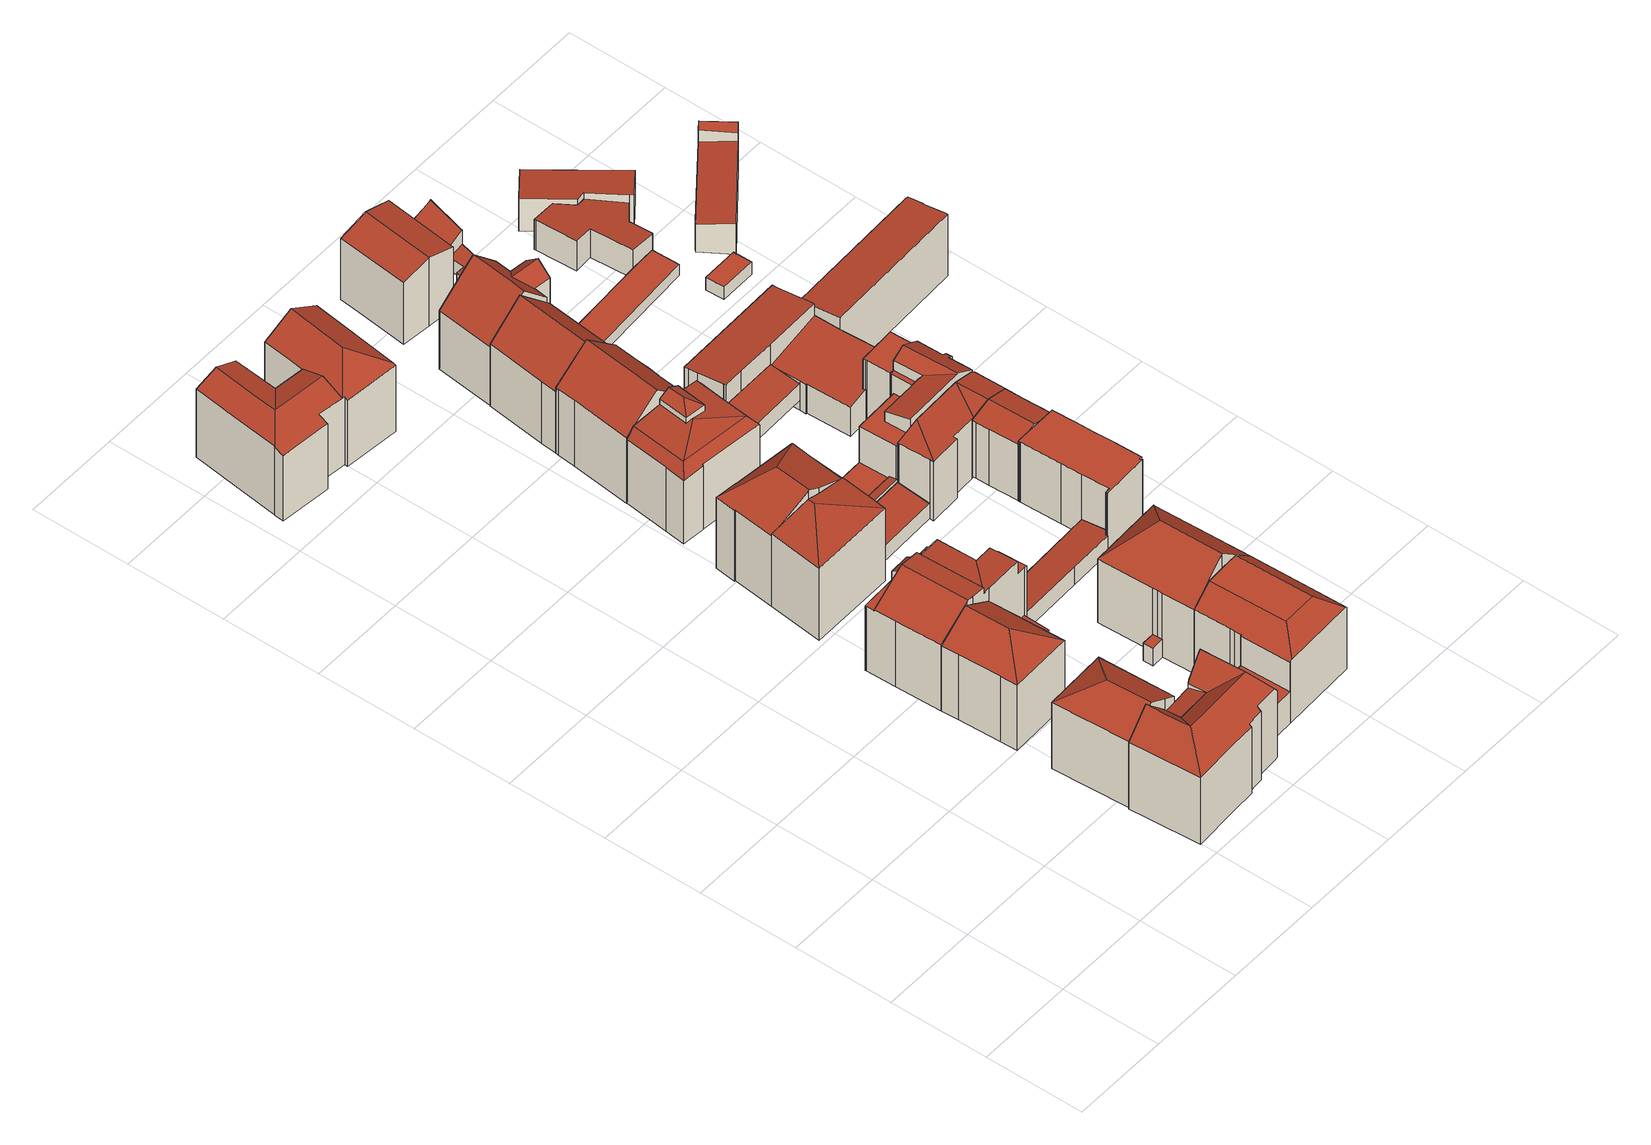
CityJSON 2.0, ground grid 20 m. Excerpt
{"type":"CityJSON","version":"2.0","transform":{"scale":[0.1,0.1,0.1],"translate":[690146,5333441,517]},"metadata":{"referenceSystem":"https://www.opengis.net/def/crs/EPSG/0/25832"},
"CityObjects":{
"building1":{"type":"Building","attributes":{"Gemeindeschluessel":"09162000","HoeheDach":"541.235","HoeheGrund":"522.010","Methode":"1000","NiedrigsteTraufeDesGebaeudes":"537.416","Geometrietyp2DReferenz":"3000","function":"31001_9998","roofType":"3200","measuredHeight":19.23,"storeysAboveGround":4},"geometry":[{"type":"MultiSurface","lod":"2","boundaries":[[[0,1,2,3,4,5]],[[2,1,0,6,7,8,9,10,11]],[[12,13,14]],[[11,15,3,2]],[[7,6,0,5,16,17]],[[10,18,15,11]],[[13,18,10,9,8,14]],[[17,16,5,4,12,14]],[[4,3,15,18,13,12]],[[7,17,14,8]]],"semantics":{"surfaces":[{"type":"WallSurface"},{"type":"GroundSurface"},{"type":"RoofSurface"}],"values":[0,1,2,0,0,0,0,2,2,0]}}]},
"building2":{"type":"Building","attributes":{"Gemeindeschluessel":"09162000","HoeheDach":"542.161","HoeheGrund":"521.730","Methode":"2000","NiedrigsteTraufeDesGebaeudes":"536.080","Geometrietyp2DReferenz":"3000","function":"31001_9998","roofType":"3100","measuredHeight":20.43,"storeysAboveGround":4},"geometry":[{"type":"MultiSurface","lod":"2","boundaries":[[[19,20,21,22,23,24]],[[25,26,27,28]],[[22,21,29,30]],[[31,32,33,34,35,36]],[[37,38,39,40,41,42]],[[43,44,45,46,47,48,49]],[[50,51,52,53,38,37,42,54,29,21,20]],[[55,31,36,56,57,58]],[[59,60,61,62,63,33,32,31,55,58,64,49,48,47,65,66,67,24,23,22,30,68,41,40,39,69]],[[27,51,50,20,19,70,71]],[[57,72,43,49,64,58]],[[45,44,26,25]],[[56,36,73,74,72,57]],[[25,28,75,76,46,45]],[[39,38,53,69]],[[47,46,76,65]],[[60,59,69,53,52,77]],[[68,54,42,41]],[[78,79,51,27,26,73]],[[60,77,80,61]],[[28,27,71,75]],[[35,34,81,82,80,77,52,51,79,78,73,36]],[[76,75,71,70,67,66,65]],[[67,70,19,24]],[[63,81,34,33]],[[63,62,61,80,82,81]],[[30,29,54,68]],[[74,73,26,44,43,72]]],"semantics":{"surfaces":[{"type":"WallSurface"},{"type":"RoofSurface"},{"type":"GroundSurface"}],"values":[0,0,0,0,0,0,1,0,2,1,0,0,1,1,0,0,0,0,1,0,0,1,0,0,0,0,0,1]}}]},
"building3":{"type":"Building","attributes":{"Gemeindeschluessel":"09162000","HoeheDach":"541.322","HoeheGrund":"522.020","Methode":"1000","NiedrigsteTraufeDesGebaeudes":"537.088","Geometrietyp2DReferenz":"3000","function":"31001_9998","roofType":"3200","measuredHeight":19.3,"storeysAboveGround":4},"geometry":[{"type":"MultiSurface","lod":"2","boundaries":[[[83,84,85,86]],[[86,85,87,88]],[[89,90,91,92]],[[93,94,84,83]],[[95,96,90,89]],[[88,95,89,92,97,98,99,100,93,83,86]],[[101,96,95]],[[88,87,101,95]],[[90,96,101,87,102,103,91]],[[103,104,98,97,92,91]],[[85,102,87]],[[102,85,84,94,105,106,104,103]],[[100,105,94,93]],[[98,104,106,99]],[[99,106,105,100]]],"semantics":{"surfaces":[{"type":"WallSurface"},{"type":"GroundSurface"},{"type":"RoofSurface"}],"values":[0,0,0,0,0,1,0,0,2,0,2,2,0,0,0]}}]},
"building4":{"type":"Building","attributes":{"Gemeindeschluessel":"09162000","HoeheDach":"541.870","HoeheGrund":"522.007","Methode":"2000","NiedrigsteTraufeDesGebaeudes":"536.843","Geometrietyp2DReferenz":"3000","function":"31001_9998","roofType":"3100","measuredHeight":19.86,"storeysAboveGround":6},"geometry":[{"type":"MultiSurface","lod":"2","boundaries":[[[107,108,109,110]],[[111,112,109,108,113,114]],[[115,116,117,118,119,120]],[[121,122,123,124,125]],[[126,114,127,128,129,121,125,130]],[[111,131,112]],[[132,133,134]],[[93,135,136,100]],[[135,137,138,139,140,141,136]],[[142,143,144,145,146]],[[138,146,145,147,148,139]],[[126,130,141,140,131,111]],[[98,149,150,92]],[[117,150,149,123,122,118]],[[135,93,151,143,142,137]],[[120,119,133,132,152]],[[153,154,152,132,134,155,128,127,113,108,107]],[[146,138,137,142]],[[92,150,117,116]],[[98,99,124,123,149]],[[133,129,128,155]],[[147,145,144,156]],[[115,120,152,154]],[[99,100,136,141,130,125,124]],[[118,122,121,129,133,119]],[[156,144,143,151]],[[133,155,134]],[[111,114,126]],[[93,100,99,98,92,116,115,154,153,107,110,157,148,147,156,151]],[[140,139,148,157,110,109,112,131]],[[114,113,127]]],"semantics":{"surfaces":[{"type":"WallSurface"},{"type":"RoofSurface"},{"type":"GroundSurface"}],"values":[0,1,0,1,0,0,1,0,1,1,0,1,0,1,0,1,0,0,0,0,1,0,0,0,0,0,0,0,2,0,1]}}]},
"building5":{"type":"Building","attributes":{"Gemeindeschluessel":"09162000","HoeheDach":"526.148","HoeheGrund":"522.100","Methode":"1000","NiedrigsteTraufeDesGebaeudes":"525.624","Geometrietyp2DReferenz":"3000","function":"31001_2000","roofType":"1000","measuredHeight":4.05,"storeysAboveGround":1},"geometry":[{"type":"MultiSurface","lod":"2","boundaries":[[[158,159,160,161]],[[158,162,163,159]],[[159,163,164,160]],[[160,164,165,161]],[[161,165,162,158]],[[165,164,163,162]]],"semantics":{"surfaces":[{"type":"GroundSurface"},{"type":"WallSurface"},{"type":"RoofSurface"}],"values":[0,1,1,1,1,2]}}]},
"building6":{"type":"Building","attributes":{"Gemeindeschluessel":"09162000","HoeheDach":"540.780","HoeheGrund":"521.620","Methode":"2000","NiedrigsteTraufeDesGebaeudes":"536.755","Geometrietyp2DReferenz":"3000","function":"31001_9998","roofType":"3100","measuredHeight":19.16,"storeysAboveGround":5},"geometry":[{"type":"MultiSurface","lod":"2","boundaries":[[[166,167,168,169,170,171,172]],[[170,173,174,175,171]],[[176,177,178,179,180,181,182,183,184,185]],[[186,187,188,189,190,191]],[[192,193,194,195,189,188]],[[196,197,198,199,200,183]],[[172,171,175,193,192,188,187,186,201,202]],[[203,204,186,191,205,206,196]],[[199,198,197,207,208,209,210,211]],[[212,213,211,210,214,215]],[[216,217,177,176,185,218]],[[219,169,168,220]],[[168,167,166,221,222,220]],[[182,181,204,203,196,183]],[[180,202,201,186,204,181]],[[223,174,173,224]],[[183,200,199,211,213,212,184]],[[169,219,225,224,173,170]],[[225,219,220,222,221,226,227,228,229,217,216,218,230,215,214,210,209,208,207,206,205,191,190,189,195,194,231,223,224]],[[227,226,221,166,172,202,180,179,228]],[[178,177,217,229,228,179]],[[206,207,197,196]],[[185,184,212,215,230,218]],[[175,174,223,231,194,193]]],"semantics":{"surfaces":[{"type":"RoofSurface"},{"type":"WallSurface"},{"type":"GroundSurface"}],"values":[0,0,0,1,1,0,0,1,1,1,1,1,1,0,1,1,0,1,2,1,1,1,1,1]}}]},
"building7":{"type":"Building","attributes":{"Gemeindeschluessel":"09162000","HoeheDach":"540.670","HoeheGrund":"521.974","Methode":"2000","NiedrigsteTraufeDesGebaeudes":"538.920","Geometrietyp2DReferenz":"3000","function":"31001_9998","roofType":"3200","measuredHeight":18.7,"storeysAboveGround":4},"geometry":[{"type":"MultiSurface","lod":"2","boundaries":[[[232,233,234,235]],[[236,237,238,234,233,239,240,241,242]],[[243,238,237,244]],[[245,246,247,248,249,232,235,243,244]],[[250,236,242,251]],[[248,240,239,249]],[[252,251,242,241]],[[235,234,238,243]],[[249,239,233,232]],[[245,250,251,246]],[[252,247,246,251]],[[241,240,248,247,252]],[[245,244,237,236,250]]],"semantics":{"surfaces":[{"type":"WallSurface"},{"type":"RoofSurface"},{"type":"GroundSurface"}],"values":[0,1,0,2,1,0,1,0,0,0,0,0,0]}}]},
"building8":{"type":"Building","attributes":{"Gemeindeschluessel":"09162000","HoeheDach":"525.250","HoeheGrund":"522.090","Methode":"1000","NiedrigsteTraufeDesGebaeudes":"525.250","Geometrietyp2DReferenz":"3000","function":"31001_2000","roofType":"1000","measuredHeight":3.16},"geometry":[{"type":"MultiSurface","lod":"2","boundaries":[[[253,254,255,256]],[[257,258,259,260]],[[261,262,263,264]],[[265,266,254,253]],[[256,267,261,264,268,257,260,265,253]],[[267,269,262,261]],[[256,255,269,267]],[[260,259,266,265]],[[268,270,258,257]],[[264,263,270,268]],[[254,266,259,258,270,263,262,269,255]]],"semantics":{"surfaces":[{"type":"WallSurface"},{"type":"GroundSurface"},{"type":"RoofSurface"}],"values":[0,0,0,0,1,0,0,0,0,0,2]}}]},
"building9":{"type":"Building","attributes":{"Gemeindeschluessel":"09162000","HoeheDach":"525.758","HoeheGrund":"521.758","Methode":"1000","NiedrigsteTraufeDesGebaeudes":"525.758","Geometrietyp2DReferenz":"3000","function":"51009_1610","roofType":"1000","measuredHeight":4},"geometry":[{"type":"MultiSurface","lod":"2","boundaries":[[[271,272,273,274]],[[275,272,271,276]],[[277,275,276,278]],[[276,271,274,278]],[[277,273,272,275]],[[278,274,273,277]]],"semantics":{"surfaces":[{"type":"RoofSurface"},{"type":"WallSurface"},{"type":"GroundSurface"}],"values":[0,1,2,1,1,1]}}]},
"building10":{"type":"Building","attributes":{"Gemeindeschluessel":"09162000","HoeheDach":"542.670","HoeheGrund":"522.018","Methode":"2000","NiedrigsteTraufeDesGebaeudes":"538.404","Geometrietyp2DReferenz":"3000","function":"31001_9998","roofType":"3200","measuredHeight":20.65,"storeysAboveGround":4},"geometry":[{"type":"MultiSurface","lod":"2","boundaries":[[[279,280,281,282]],[[248,249,283,284,285]],[[286,287,288,232]],[[282,281,289,290]],[[232,288,283,249]],[[291,292,285,284,293,294,295,296]],[[297,291,296,298]],[[293,299,289,281,280,294]],[[279,300,295,294,280]],[[291,297,247,292]],[[286,290,289,299,287]],[[283,288,287,299,293,284]],[[286,232,249,248,247,297,298,300,279,282,290]],[[292,247,248,285]],[[298,296,295,300]]],"semantics":{"surfaces":[{"type":"WallSurface"},{"type":"RoofSurface"},{"type":"GroundSurface"}],"values":[0,0,0,0,0,1,0,1,0,0,0,1,2,0,0]}}]},
"building11":{"type":"Building","attributes":{"Gemeindeschluessel":"09162000","HoeheDach":"525.770","HoeheGrund":"521.740","Methode":"2000","NiedrigsteTraufeDesGebaeudes":"525.770","Geometrietyp2DReferenz":"3000","function":"51009_1610","roofType":"1000","measuredHeight":4.03},"geometry":[{"type":"MultiSurface","lod":"2","boundaries":[[[301,302,303,304]],[[305,306,307,303,302]],[[308,305,302,301]],[[304,303,307,309]],[[309,307,306,310]],[[310,306,305,308]],[[301,304,309,310,308]]],"semantics":{"surfaces":[{"type":"WallSurface"},{"type":"RoofSurface"},{"type":"GroundSurface"}],"values":[0,1,0,0,0,0,2]}}]},
"building12":{"type":"Building","attributes":{"Gemeindeschluessel":"09162000","HoeheDach":"540.070","HoeheGrund":"522.248","Methode":"2000","NiedrigsteTraufeDesGebaeudes":"529.563","Geometrietyp2DReferenz":"3000","function":"31001_1000","roofType":"1000","measuredHeight":17.82,"storeysAboveGround":4},"geometry":[{"type":"MultiSurface","lod":"2","boundaries":[[[311,312,313,314,315,316,317,318,319,320,321,322,323,324,325,326,327]],[[328,329,330,331,332]],[[321,333,334,322]],[[318,335,336,319]],[[319,336,337,320]],[[317,316,338,339,340,341]],[[340,342,343,344,345,346,334,333,337,336,335,341]],[[326,328,332,344,343,327]],[[311,327,343,342,347,348]],[[339,338,349,350,351,352,348,347]],[[329,325,324,323,353,330]],[[312,352,351,313]],[[340,339,347,342]],[[328,326,325,329]],[[344,332,331,345]],[[315,349,338,316]],[[323,322,334,346,353]],[[345,331,330,353,346]],[[311,348,352,312]],[[314,350,349,315]],[[313,351,350,314]],[[320,337,333,321]],[[317,341,335,318]]],"semantics":{"surfaces":[{"type":"GroundSurface"},{"type":"RoofSurface"},{"type":"WallSurface"}],"values":[0,1,2,2,2,2,1,2,2,1,2,2,2,2,1,2,2,1,2,2,2,2,2]}}]},
"building13":{"type":"Building","attributes":{"Gemeindeschluessel":"09162000","HoeheDach":"542.280","HoeheGrund":"521.960","Methode":"2000","NiedrigsteTraufeDesGebaeudes":"536.806","Geometrietyp2DReferenz":"3000","function":"31001_9998","roofType":"3100","measuredHeight":20.32,"storeysAboveGround":6},"geometry":[{"type":"MultiSurface","lod":"2","boundaries":[[[354,355,356,357]],[[358,359,360,361]],[[362,363,364,365]],[[366,367,368,369]],[[370,371,372,373,374,375,363,362,376,377]],[[360,378,379,361]],[[380,381,376,362,365,382,383]],[[384,371,370,385]],[[386,385,387,388]],[[372,371,384,386,388,389]],[[360,359,390,391,368,367,381,380,392,378]],[[356,355,392,380,389,388]],[[372,389,383,382,393,373]],[[379,354,357,387,385,370,377,366,369,394,395,358,361]],[[364,363,375,396]],[[369,368,391,394]],[[364,397,393,382,365]],[[395,390,359,358]],[[396,375,374,397]],[[356,388,387,357]],[[366,377,376,381,367]],[[386,384,385]],[[380,383,389]],[[393,397,374,373]],[[379,378,392,355,354]],[[394,391,390,395]],[[364,396,397]]],"semantics":{"surfaces":[{"type":"WallSurface"},{"type":"RoofSurface"},{"type":"GroundSurface"}],"values":[0,0,0,0,0,0,1,0,0,1,1,1,1,2,1,0,0,0,1,0,0,0,1,0,0,0,1]}}]},
"building14":{"type":"Building","attributes":{"Gemeindeschluessel":"09162000","HoeheDach":"543.460","HoeheGrund":"521.770","Methode":"2000","NiedrigsteTraufeDesGebaeudes":"536.546","Geometrietyp2DReferenz":"3000","function":"31001_1000","roofType":"3200","measuredHeight":21.69,"storeysAboveGround":4},"geometry":[{"type":"MultiSurface","lod":"2","boundaries":[[[398,399,400,401]],[[329,402,403,404,405]],[[401,400,406,407]],[[404,403,408]],[[409,406,400,399,410,405,404,408]],[[329,405,411,412,413]],[[407,406,409,414]],[[414,409,408,415]],[[411,405,410,416]],[[416,410,399,398]],[[417,415,408,403,402]],[[417,402,329,413]],[[417,413,412,411,416,398,401,407,414,415]]],"semantics":{"surfaces":[{"type":"WallSurface"},{"type":"RoofSurface"},{"type":"GroundSurface"}],"values":[0,1,0,1,1,0,0,0,0,0,0,0,2]}}]},
"building15":{"type":"Building","attributes":{"Gemeindeschluessel":"09162000","HoeheDach":"525.993","HoeheGrund":"521.405","Methode":"2000","NiedrigsteTraufeDesGebaeudes":"524.861","Geometrietyp2DReferenz":"3000","function":"31001_2000","roofType":"1000","measuredHeight":4.59},"geometry":[{"type":"MultiSurface","lod":"2","boundaries":[[[418,419,420,421]],[[418,422,423,419]],[[422,424,425,423]],[[418,421,424,422]],[[425,420,419,423]],[[421,420,425,424]]],"semantics":{"surfaces":[{"type":"WallSurface"},{"type":"GroundSurface"},{"type":"RoofSurface"}],"values":[0,0,0,1,2,0]}}]},
"building16":{"type":"Building","attributes":{"Gemeindeschluessel":"09162000","HoeheDach":"543.549","HoeheGrund":"521.879","Methode":"1000","NiedrigsteTraufeDesGebaeudes":"537.178","Geometrietyp2DReferenz":"3000","function":"31001_1000","roofType":"3100","measuredHeight":21.67,"storeysAboveGround":5},"geometry":[{"type":"MultiSurface","lod":"2","boundaries":[[[426,427,428,429]],[[430,431,432,433]],[[434,435,436,437]],[[438,439,440,441,442]],[[438,442,443,426,429,444,430,433,434,437,445,446,447]],[[433,432,435,434]],[[448,440,439,449,450,451]],[[437,436,448,451,445]],[[447,449,439,438]],[[436,435,432,431,452,428,427,453,441,440,448]],[[444,452,431,430]],[[429,428,452,444]],[[443,453,427,426]],[[446,450,449,447]],[[442,441,453,443]],[[445,451,450,446]]],"semantics":{"surfaces":[{"type":"WallSurface"},{"type":"GroundSurface"},{"type":"RoofSurface"}],"values":[0,0,0,0,1,0,2,0,0,2,0,0,0,0,0,0]}}]},
"building17":{"type":"Building","attributes":{"Gemeindeschluessel":"09162000","HoeheDach":"526.107","HoeheGrund":"522.054","Methode":"2000","NiedrigsteTraufeDesGebaeudes":"525.548","Geometrietyp2DReferenz":"3000","function":"31001_2000","roofType":"1000","measuredHeight":4.05},"geometry":[{"type":"MultiSurface","lod":"2","boundaries":[[[156,454,455,147]],[[147,456,457,458,459,460,461,156]],[[461,462,454,156]],[[456,463,464,457]],[[458,465,466,459]],[[457,464,465,458]],[[463,455,454,462,467,466,465,464]],[[463,456,147,455]],[[460,467,462,461]],[[459,466,467,460]]],"semantics":{"surfaces":[{"type":"WallSurface"},{"type":"GroundSurface"},{"type":"RoofSurface"}],"values":[0,1,0,0,0,0,2,0,0,0]}}]},
"building18":{"type":"Building","attributes":{"Gemeindeschluessel":"09162000","HoeheDach":"526.659","HoeheGrund":"520.145","Methode":"2000","NiedrigsteTraufeDesGebaeudes":"525.901","Geometrietyp2DReferenz":"3000","function":"31001_1000","roofType":"1000","measuredHeight":6.51},"geometry":[{"type":"MultiSurface","lod":"2","boundaries":[[[468,469,470,471,472,473]],[[468,474,475,469]],[[472,476,477,473]],[[478,479,471,470]],[[474,477,476,480,481,475]],[[482,479,478,483]],[[474,468,473,477]],[[483,478,470,469,475,481]],[[472,471,479,482,480,476]],[[480,482,483,481]]],"semantics":{"surfaces":[{"type":"GroundSurface"},{"type":"WallSurface"},{"type":"RoofSurface"}],"values":[0,1,1,1,2,2,1,1,1,1]}}]},
"building19":{"type":"Building","attributes":{"Gemeindeschluessel":"09162000","HoeheDach":"543.013","HoeheGrund":"521.879","Methode":"1000","NiedrigsteTraufeDesGebaeudes":"536.214","Geometrietyp2DReferenz":"3000","function":"31001_1000","roofType":"3100","measuredHeight":21.13,"storeysAboveGround":5},"geometry":[{"type":"MultiSurface","lod":"2","boundaries":[[[438,484,485,486]],[[487,488,489,490]],[[484,438,442,491,492]],[[493,494,491,442]],[[486,485,495,496]],[[490,489,497,498]],[[487,496,495,499,488]],[[498,497,494,493]],[[491,494,497,489,488,499,492]],[[438,486,496,487,490,498,493,442]],[[484,492,499,495,485]]],"semantics":{"surfaces":[{"type":"WallSurface"},{"type":"RoofSurface"},{"type":"GroundSurface"}],"values":[0,0,0,0,0,0,0,0,1,2,1]}}]},
"building20":{"type":"Building","attributes":{"Gemeindeschluessel":"09162000","HoeheDach":"529.343","HoeheGrund":"522.158","Methode":"1000","NiedrigsteTraufeDesGebaeudes":"528.970","Geometrietyp2DReferenz":"3000","function":"31001_2000","roofType":"1000","measuredHeight":7.18},"geometry":[{"type":"MultiSurface","lod":"2","boundaries":[[[500,501,502,503]],[[503,502,504,505]],[[501,506,504,502]],[[506,501,500,507]],[[505,504,506,507]],[[505,507,500,503]]],"semantics":{"surfaces":[{"type":"WallSurface"},{"type":"RoofSurface"},{"type":"GroundSurface"}],"values":[0,0,1,0,0,2]}}]},
"building21":{"type":"Building","attributes":{"Gemeindeschluessel":"09162000","HoeheDach":"525.092","HoeheGrund":"522.070","Methode":"1000","NiedrigsteTraufeDesGebaeudes":"525.092","Geometrietyp2DReferenz":"3000","function":"31001_2000","roofType":"1000","measuredHeight":3.02},"geometry":[{"type":"MultiSurface","lod":"2","boundaries":[[[508,509,510,511]],[[512,513,514,515,516,508,511,517,518]],[[516,519,509,508]],[[515,520,519,516]],[[511,510,521,517]],[[522,514,513,523]],[[517,521,524,518]],[[518,524,525,512]],[[512,525,523,513]],[[523,525,524,521,510,509,519,520,522]],[[514,522,520,515]]],"semantics":{"surfaces":[{"type":"WallSurface"},{"type":"GroundSurface"},{"type":"RoofSurface"}],"values":[0,1,0,0,0,0,0,0,0,2,0]}}]},
"building22":{"type":"Building","attributes":{"Gemeindeschluessel":"09162000","HoeheDach":"543.170","HoeheGrund":"522.030","Methode":"2000","NiedrigsteTraufeDesGebaeudes":"535.670","Geometrietyp2DReferenz":"3000","function":"31001_1000","roofType":"3100","measuredHeight":21.14,"storeysAboveGround":4},"geometry":[{"type":"MultiSurface","lod":"2","boundaries":[[[526,527,528,529,530,531]],[[532,533,534,535,536,537,538]],[[539,540,531,530]],[[541,534,533,542]],[[543,544,545,546,547]],[[548,549,550,551,526,531,540,552]],[[553,554,555,556,535,534,541,545,544]],[[557,558,559,548,552,560]],[[559,561,562,547,546,532,538,527,526,551,550,549,548]],[[563,554,553,564,562,561,565]],[[558,565,561,559]],[[562,564,553,544,543,547]],[[560,552,540,539]],[[533,532,546,542]],[[542,546,545,541]],[[528,527,538,537]],[[556,555,554,563,565,558,557,560,539,530,529,528,537,536,535]]],"semantics":{"surfaces":[{"type":"WallSurface"},{"type":"RoofSurface"},{"type":"GroundSurface"}],"values":[0,0,0,1,1,1,0,0,1,0,0,1,0,0,0,0,2]}}]},
"building23":{"type":"Building","attributes":{"Gemeindeschluessel":"09162000","HoeheDach":"526.985","HoeheGrund":"522.170","Methode":"1000","NiedrigsteTraufeDesGebaeudes":"526.003","Geometrietyp2DReferenz":"3000","function":"31001_2000","roofType":"9999","measuredHeight":4.82},"geometry":[{"type":"MultiSurface","lod":"2","boundaries":[[[566,567,568,569,570,571,572,573,574,575]],[[576,569,568,505]],[[577,575,574,578]],[[503,566,575,577]],[[579,576,505,580,581,503,577,578,582,583,584]],[[584,571,570,579]],[[582,573,572,583]],[[566,503,581,580,567]],[[579,570,569,576]],[[583,572,571,584]],[[578,574,573,582]],[[505,568,567,580]]],"semantics":{"surfaces":[{"type":"RoofSurface"},{"type":"WallSurface"},{"type":"GroundSurface"}],"values":[0,1,1,1,2,1,1,1,1,1,1,1]}}]},
"building24":{"type":"Building","attributes":{"Gemeindeschluessel":"09162000","HoeheDach":"536.400","HoeheGrund":"521.405","Methode":"2000","NiedrigsteTraufeDesGebaeudes":"535.158","Geometrietyp2DReferenz":"3000","function":"31001_2000","roofType":"1000","measuredHeight":14.99,"storeysAboveGround":5},"geometry":[{"type":"MultiSurface","lod":"2","boundaries":[[[585,586,587,418,588,589]],[[590,591,592,589,588]],[[587,586,593,594]],[[595,592,596,597]],[[598,599,597,596,421,600,418,587,594,601,602]],[[595,603,604,605,585,589,592]],[[604,603,599,598]],[[600,590,588,418]],[[606,607,608,593,586,585]],[[599,603,595,597]],[[421,591,590,600]],[[606,585,605]],[[598,602,607,606,605,604]],[[601,608,607,602]],[[594,593,608,601]],[[596,592,591,421]]],"semantics":{"surfaces":[{"type":"WallSurface"},{"type":"RoofSurface"},{"type":"GroundSurface"}],"values":[0,1,0,0,2,1,0,0,1,0,0,1,0,0,0,0]}}]},
"building25":{"type":"Building","attributes":{"Gemeindeschluessel":"09162000","HoeheDach":"535.998","HoeheGrund":"522.050","Methode":"1000","NiedrigsteTraufeDesGebaeudes":"535.998","Geometrietyp2DReferenz":"3000","function":"31001_1000","roofType":"1000","measuredHeight":13.95,"storeysAboveGround":4},"geometry":[{"type":"MultiSurface","lod":"2","boundaries":[[[458,609,610,457]],[[460,611,612,459]],[[459,612,609,458]],[[613,614,615,616]],[[617,618,614,613]],[[619,620,621,622]],[[616,615,623,624]],[[625,626,627,628]],[[627,626,629,630,631,610,609,612,611,632,623,615,614,618,633,621,620,634]],[[634,635,628,627]],[[624,623,632,636]],[[637,629,626,625]],[[638,633,618,617]],[[622,621,633,638]],[[639,630,629,637]],[[635,634,620,619]],[[625,628,635,619,622,638,617,613,616,624,636,460,459,458,457,456,639,637]],[[457,610,631,456]],[[456,631,630,639]],[[636,632,611,460]]],"semantics":{"surfaces":[{"type":"WallSurface"},{"type":"RoofSurface"},{"type":"GroundSurface"}],"values":[0,0,0,0,0,0,0,0,1,0,0,0,0,0,0,0,2,0,0,0]}}]},
"building26":{"type":"Building","attributes":{"Gemeindeschluessel":"09162000","HoeheDach":"537.895","HoeheGrund":"521.970","Methode":"2000","NiedrigsteTraufeDesGebaeudes":"536.203","Geometrietyp2DReferenz":"3000","function":"31001_1000","roofType":"3100","measuredHeight":15.93,"storeysAboveGround":4},"geometry":[{"type":"MultiSurface","lod":"2","boundaries":[[[640,641,642,643,644,645]],[[646,647,648,649,650,651]],[[652,653,654,643,642,641]],[[655,656,652,641,640,645,657,658]],[[658,657,646,651]],[[659,644,643,654,660,661,649,648]],[[657,645,644,659,648,647,646]],[[653,652,656,655,658,651,650,649,661,660,654]]],"semantics":{"surfaces":[{"type":"RoofSurface"},{"type":"WallSurface"},{"type":"GroundSurface"}],"values":[0,1,1,1,1,1,0,2]}}]},
"building27":{"type":"Building","attributes":{"Gemeindeschluessel":"09162000","HoeheDach":"537.970","HoeheGrund":"520.304","Methode":"2000","NiedrigsteTraufeDesGebaeudes":"534.310","Geometrietyp2DReferenz":"3000","function":"31001_1000","roofType":"3100","measuredHeight":17.67,"storeysAboveGround":5},"geometry":[{"type":"MultiSurface","lod":"2","boundaries":[[[662,663,664,665]],[[666,667,668,669]],[[670,671,672,673]],[[670,673,674,675,676,677,662,665,678,679,680,681,682,683,684,685,686,687]],[[688,689,690,691,692,693,694,695,672,671,696]],[[686,688,696,687]],[[680,697,698,681]],[[676,699,700,677]],[[701,702,703,704]],[[669,668,705,706]],[[674,695,694,675]],[[681,698,707,682]],[[683,682,707,706,705,692,691]],[[668,708,693,692,705]],[[677,700,663,662]],[[678,709,710,679]],[[671,670,687,696]],[[683,691,690,684]],[[700,699,711,701,704,664,663]],[[684,690,689,685]],[[680,679,710,667,666,697]],[[711,712,702,701]],[[666,669,706,707,698,697]],[[688,686,685,689]],[[678,665,664,704,703,709]],[[673,672,695,674]],[[676,675,694,693,708,712,711,699]],[[712,708,668,667,710,709,703,702]]],"semantics":{"surfaces":[{"type":"WallSurface"},{"type":"GroundSurface"},{"type":"RoofSurface"}],"values":[0,0,0,1,2,0,0,0,0,0,0,0,0,2,0,0,0,0,2,0,0,0,2,0,0,0,0,2]}}]},
"building28":{"type":"Building","attributes":{"Gemeindeschluessel":"09162000","HoeheDach":"536.401","HoeheGrund":"522.142","Methode":"1000","NiedrigsteTraufeDesGebaeudes":"535.149","Geometrietyp2DReferenz":"3000","function":"31001_1000","roofType":"3100","measuredHeight":14.26,"storeysAboveGround":4},"geometry":[{"type":"MultiSurface","lod":"2","boundaries":[[[713,714,715,716]],[[717,718,719,720]],[[721,722,723,724]],[[716,715,606,607,725]],[[726,727,728,718,717]],[[716,725,721,724,726,717,720,713]],[[719,718,728,606,715,714]],[[725,607,722,721]],[[728,727,723,722,607,606]],[[724,723,727,726]],[[720,719,714,713]]],"semantics":{"surfaces":[{"type":"WallSurface"},{"type":"GroundSurface"},{"type":"RoofSurface"}],"values":[0,0,0,0,0,1,2,0,2,0,0]}}]},
"building29":{"type":"Building","attributes":{"Gemeindeschluessel":"09162000","HoeheDach":"531.591","HoeheGrund":"522.110","Methode":"1000","NiedrigsteTraufeDesGebaeudes":"530.599","Geometrietyp2DReferenz":"3000","function":"31001_1000","roofType":"1000","measuredHeight":9.48,"storeysAboveGround":3},"geometry":[{"type":"MultiSurface","lod":"2","boundaries":[[[729,730,731,732,733,734,735,736,737,738,739,517,511,508,740]],[[736,741,742,737]],[[729,743,744,730]],[[511,745,746,508]],[[739,747,748,517]],[[749,750,751,744,743,752,746,745,748,747,753,742,741,754]],[[732,750,749,733]],[[735,754,741,736]],[[517,748,745,511]],[[749,754,735,734,733]],[[737,742,753,738]],[[738,753,747,739]],[[508,746,752,740]],[[731,751,750,732]],[[740,752,743,729]],[[730,744,751,731]]],"semantics":{"surfaces":[{"type":"GroundSurface"},{"type":"WallSurface"},{"type":"RoofSurface"}],"values":[0,1,1,1,1,2,1,1,1,1,1,1,1,1,1,1]}}]},
"building30":{"type":"Building","attributes":{"Gemeindeschluessel":"09162000","HoeheDach":"534.360","HoeheGrund":"519.655","Methode":"2000","NiedrigsteTraufeDesGebaeudes":"534.360","Geometrietyp2DReferenz":"3000","function":"31001_1000","roofType":"1000","measuredHeight":14.71,"storeysAboveGround":3},"geometry":[{"type":"MultiSurface","lod":"2","boundaries":[[[755,756,757,758]],[[759,755,758,760,761,762,763,764]],[[761,765,766,762]],[[756,767,768,769,766,765,770,757]],[[760,770,765,761]],[[758,757,770,760]],[[756,755,759,767]],[[763,769,768,764]],[[764,768,767,759]],[[762,766,769,763]]],"semantics":{"surfaces":[{"type":"WallSurface"},{"type":"GroundSurface"},{"type":"RoofSurface"}],"values":[0,1,0,2,0,0,0,0,0,0]}}]},
"building31":{"type":"Building","attributes":{"Gemeindeschluessel":"09162000","HoeheDach":"529.009","HoeheGrund":"519.884","Methode":"2000","NiedrigsteTraufeDesGebaeudes":"526.650","Geometrietyp2DReferenz":"3000","function":"31001_2000","roofType":"2100","measuredHeight":9.12},"geometry":[{"type":"MultiSurface","lod":"2","boundaries":[[[771,772,773,774]],[[775,776,772,771]],[[777,778,779,780]],[[781,782,776,775]],[[783,784,778,777]],[[777,780,781,775,771,774,785,786,787,783]],[[786,788,789,787]],[[787,789,784,783]],[[780,779,782,781]],[[774,773,790,785]],[[784,789,788,790,773,772,776,782,779,778]],[[785,790,788,786]]],"semantics":{"surfaces":[{"type":"WallSurface"},{"type":"GroundSurface"},{"type":"RoofSurface"}],"values":[0,0,0,0,0,1,0,0,0,0,2,0]}}]},
"building32":{"type":"Building","attributes":{"Gemeindeschluessel":"09162000","HoeheDach":"529.065","HoeheGrund":"522.000","Methode":"2000","NiedrigsteTraufeDesGebaeudes":"524.656","Geometrietyp2DReferenz":"3000","function":"31001_2000","roofType":"1000","measuredHeight":7.07},"geometry":[{"type":"MultiSurface","lod":"2","boundaries":[[[791,792,793,794,795,796,797]],[[798,799,800,801]],[[801,800,802,803]],[[804,799,798,805,806,807,808,809,810]],[[811,812,808,807]],[[799,804,792,791,813,814,802,800]],[[807,806,805,798,801,803,815,816,797,796,795,817,811]],[[815,814,813,816]],[[804,810,793,792]],[[816,813,791,797]],[[810,809,808,812,818,794,793]],[[803,802,814,815]],[[818,812,811,817,795,794]]],"semantics":{"surfaces":[{"type":"WallSurface"},{"type":"RoofSurface"},{"type":"GroundSurface"}],"values":[0,0,0,0,0,1,2,0,0,0,1,0,0]}}]},
"building33":{"type":"Building","attributes":{"Gemeindeschluessel":"09162000","HoeheDach":"524.614","HoeheGrund":"522.132","Methode":"1000","NiedrigsteTraufeDesGebaeudes":"524.614","Geometrietyp2DReferenz":"3000","function":"31001_2000","roofType":"1000","measuredHeight":2.48},"geometry":[{"type":"MultiSurface","lod":"2","boundaries":[[[819,820,821,822]],[[822,821,823,824]],[[825,819,822,824,826,827,828]],[[825,828,829,830]],[[819,825,830,820]],[[830,829,831,832,823,821,820]],[[828,827,831,829]],[[827,826,832,831]],[[824,823,832,826]]],"semantics":{"surfaces":[{"type":"WallSurface"},{"type":"GroundSurface"},{"type":"RoofSurface"}],"values":[0,0,1,0,0,2,0,0,0]}}]},
"building34":{"type":"Building","attributes":{"Gemeindeschluessel":"09162000","HoeheDach":"529.181","HoeheGrund":"522.176","Methode":"2000","NiedrigsteTraufeDesGebaeudes":"527.826","Geometrietyp2DReferenz":"3000","function":"31001_1000","roofType":"1000","measuredHeight":7,"storeysAboveGround":2},"geometry":[{"type":"MultiSurface","lod":"2","boundaries":[[[833,834,835,836]],[[837,838,839,840]],[[841,842,843,844]],[[845,843,842,846,847,848,849,835,834,850,851,839,838]],[[852,847,846,853]],[[854,848,847,852]],[[840,839,851,855]],[[856,850,834,833]],[[855,851,850,856]],[[857,849,848,854]],[[858,845,838,837]],[[853,846,842,841]],[[844,858,837,840,855,856,833,836,857,854,852,853,841]],[[836,835,849,857]],[[845,858,844,843]]],"semantics":{"surfaces":[{"type":"WallSurface"},{"type":"RoofSurface"},{"type":"GroundSurface"}],"values":[0,0,0,1,0,0,0,0,0,0,0,0,2,0,0]}}]},
"building35":{"type":"Building","attributes":{"Gemeindeschluessel":"09162000","HoeheDach":"524.976","HoeheGrund":"522.148","Methode":"1000","NiedrigsteTraufeDesGebaeudes":"524.976","Geometrietyp2DReferenz":"3000","function":"31001_2000","roofType":"1000","measuredHeight":2.83},"geometry":[{"type":"MultiSurface","lod":"2","boundaries":[[[859,860,861,862]],[[863,861,860,864]],[[861,863,865,862]],[[859,862,865,866]],[[866,865,863,864]],[[866,864,860,859]]],"semantics":{"surfaces":[{"type":"WallSurface"},{"type":"RoofSurface"},{"type":"GroundSurface"}],"values":[0,0,1,0,0,2]}}]},
"building36":{"type":"Building","attributes":{"Gemeindeschluessel":"09162000","HoeheDach":"529.735","HoeheGrund":"522.121","Methode":"1000","NiedrigsteTraufeDesGebaeudes":"528.806","Geometrietyp2DReferenz":"3000","function":"31001_1000","roofType":"1000","measuredHeight":7.61},"geometry":[{"type":"MultiSurface","lod":"2","boundaries":[[[867,868,869,870,871,872,873]],[[868,867,874,875]],[[876,870,869,877]],[[878,874,867,873]],[[878,873,872,879]],[[877,875,874,878,879,880,876]],[[880,871,870,876]],[[879,872,871,880]],[[877,869,868,875]]],"semantics":{"surfaces":[{"type":"RoofSurface"},{"type":"WallSurface"},{"type":"GroundSurface"}],"values":[0,1,1,1,1,2,1,1,1]}}]},
"building37":{"type":"Building","attributes":{"Gemeindeschluessel":"09162000","HoeheDach":"531.612","HoeheGrund":"517.242","Methode":"2000","NiedrigsteTraufeDesGebaeudes":"530.635","Geometrietyp2DReferenz":"3000","function":"31001_1000","roofType":"1000","measuredHeight":14.37,"storeysAboveGround":3},"geometry":[{"type":"MultiSurface","lod":"2","boundaries":[[[881,882,883,884,885,886,887,888,889,890,891,892]],[[893,891,890,894]],[[895,888,887,896]],[[894,890,889,897]],[[898,882,881,899]],[[900,892,891,893]],[[901,883,882,898]],[[893,894,897,895,896,902,903,904,901,898,899,905,900]],[[881,892,900,905,899]],[[904,884,883,901]],[[896,887,886,902]],[[897,889,888,895]],[[903,885,884,904]],[[902,886,885,903]]],"semantics":{"surfaces":[{"type":"RoofSurface"},{"type":"WallSurface"},{"type":"GroundSurface"}],"values":[0,1,1,1,1,1,1,2,1,1,1,1,1,1]}}]},
"building38":{"type":"Building","attributes":{"Gemeindeschluessel":"09162000","HoeheDach":"531.311","HoeheGrund":"522.168","Methode":"2000","NiedrigsteTraufeDesGebaeudes":"528.624","Geometrietyp2DReferenz":"3000","function":"31001_1000","roofType":"1000","measuredHeight":9.14,"storeysAboveGround":2},"geometry":[{"type":"MultiSurface","lod":"2","boundaries":[[[906,907,908,909]],[[910,911,912,913]],[[914,915,910,913,908,907]],[[911,910,915,916]],[[917,914,907,906]],[[911,916,918,919,912]],[[919,920,909,908,913,912]],[[906,909,920,921,917]],[[915,914,917,921,918,916]],[[918,921,920,919]]],"semantics":{"surfaces":[{"type":"WallSurface"},{"type":"GroundSurface"},{"type":"RoofSurface"}],"values":[0,0,1,0,0,2,0,2,0,0]}}]}
},
"vertices":[
[415,151,50],[419,151,50],[456,153,50],[456,153,220],[419,151,242],[415,151,240],[386,150,50],[355,148,50],[346,302,50],[474,307,50],[475,307,50],[482,154,50],[414,241,242],[474,307,204],[346,302,204],[482,154,205],[386,150,223],[355,148,204],[475,307,204],
[553,160,247],[557,160,252],[576,161,223],[576,161,47],[557,160,47],[553,160,47],[454,117,200],[454,117,201],[525,121,201],[525,121,200],[576,162,223],[576,162,47],[365,5,47],[461,11,47],[508,13,47],[508,13,202],[461,11,202],[365,5,202],[593,124,202],[598,58,202],[598,58,47],[593,124,47],[591,159,47],[591,159,202],[415,151,239],[451,153,201],[451,153,191],[456,153,191],[456,153,47],[451,153,47],[415,151,47],[559,123,252],[563,69,252],[591,31,214],[599,32,203],[591,162,202],[358,111,47],[358,111,202],[355,148,202],[355,148,47],[591,31,47],[542,28,47],[542,20,47],[531,20,47],[508,18,47],[403,150,47],[482,154,47],[522,157,47],[525,158,47],[591,162,47],[599,32,47],[525,158,206],[522,157,201],[403,150,252],[409,61,252],[405,114,252],[522,157,191],[482,154,191],[542,28,214],[457,63,252],[528,67,252],[542,20,207],[508,18,207],[531,20,207],
[467,479,50],[467,479,201],[472,376,201],[472,376,50],[343,372,201],[343,372,50],[338,491,50],[338,491,201],[336,525,201],[336,525,50],[465,528,50],[465,528,201],[342,406,50],[342,406,202],[401,527,50],[405,527,50],[420,527,50],[465,529,50],[342,406,201],[404,439,243],[401,527,243],[405,527,240],[465,529,201],[420,527,231],
[500,687,50],[500,687,198],[500,683,199],[500,683,50],[446,664,231],[501,666,198],[499,687,199],[445,664,232],[330,677,50],[332,619,50],[332,619,203],[330,661,203],[330,661,201],[330,677,201],[445,664,244],[404,663,249],[409,527,249],[420,527,248],[450,528,244],[445,664,231],[444,685,199],[444,685,221],[445,664,234],[450,528,231],[501,666,228],[331,680,201],[404,663,234],[403,683,201],[465,528,231],[465,529,231],[542,531,231],[540,588,228],[504,586,228],[504,587,228],[451,528,231],[542,531,200],[561,532,200],[567,532,200],[564,589,200],[540,588,200],[564,589,50],[504,586,50],[405,527,246],[336,525,203],[561,532,50],[330,680,200],[402,683,50],[330,680,50],[403,683,221],[567,532,50],[503,626,50],
[465,528,51],[560,532,51],[563,482,51],[467,479,51],[465,528,91],[560,532,91],[563,482,86],[467,479,86],
[167,1640,204],[167,1639,203],[167,1634,200],[278,1623,200],[278,1628,203],[227,1693,238],[162,1641,204],[302,1808,203],[284,1810,214],[244,1815,238],[97,1628,198],[106,1627,198],[108,1645,205],[108,1647,205],[161,1641,205],[167,1687,223],[105,1693,223],[58,1698,223],[5,1656,205],[3,1638,198],[173,1733,203],[177,1764,203],[184,1822,202],[184,1822,46],[177,1764,46],[173,1733,46],[185,1822,203],[243,1815,237],[243,1815,46],[185,1822,46],[110,1740,205],[118,1830,206],[75,1835,223],[74,1835,223],[63,1745,223],[167,1687,203],[161,1641,203],[111,1740,205],[173,1733,205],[111,1740,46],[110,1740,46],[118,1830,46],[75,1835,46],[74,1835,46],[28,1840,46],[28,1840,205],[6,1659,205],[17,1750,205],[17,1750,46],[6,1659,46],[97,1628,46],[106,1627,46],[3,1638,46],[278,1623,46],[167,1634,46],[167,1640,46],[167,1639,46],[284,1810,46],[302,1808,46],[278,1628,46],[162,1641,46],[161,1641,46],[108,1647,46],[108,1645,46],[5,1656,46],[244,1815,46],
[521,881,50],[521,881,219],[521,879,219],[521,879,50],[510,784,219],[514,814,219],[521,877,219],[459,881,232],[435,883,237],[434,883,237],[433,869,237],[521,877,50],[514,814,50],[510,783,50],[336,781,50],[348,891,50],[435,883,50],[459,881,50],[510,783,219],[336,781,219],[348,891,219],
[401,714,51],[401,714,82],[401,717,82],[401,717,51],[500,683,51],[500,683,82],[500,687,82],[500,687,51],[540,718,51],[540,718,82],[540,699,82],[540,699,51],[402,683,51],[402,683,82],[540,720,51],[524,684,51],[540,720,82],[524,684,82],
[642,163,88],[666,164,88],[666,185,88],[641,184,88],[666,164,48],[642,163,48],[666,185,48],[641,184,48],
[405,1012,50],[405,1012,214],[405,1011,215],[405,1011,50],[459,881,245],[436,883,257],[435,883,256],[529,959,50],[529,959,216],[521,881,217],[533,997,215],[533,997,50],[357,974,215],[348,891,215],[444,957,257],[361,1017,214],[360,1017,214],[355,974,214],[357,974,50],[355,974,50],[533,995,217],[360,1017,50],
[635,342,47],[635,342,88],[660,342,88],[660,342,47],[635,321,88],[660,322,88],[660,332,88],[635,321,47],[660,332,47],[660,322,47],
[603,59,52],[599,58,52],[598,58,52],[591,159,52],[595,159,52],[596,159,52],[667,162,52],[666,164,52],[666,175,52],[666,185,52],[663,258,52],[701,259,52],[740,261,52],[778,262,52],[817,264,52],[824,67,52],[670,61,52],[824,67,196],[817,264,196],[776,262,231],[782,105,231],[821,67,198],[663,258,197],[701,259,229],[666,164,197],[666,175,197],[666,185,197],[596,159,126],[665,162,126],[665,162,195],[667,162,197],[669,61,195],[670,61,197],[672,61,198],[710,103,231],[704,259,231],[669,61,126],[603,59,126],[595,159,126],[591,159,126],[598,58,126],[599,58,126],[740,261,231],
[415,1089,50],[415,1089,201],[415,1088,199],[415,1088,50],[560,1198,50],[560,1198,198],[555,1160,198],[555,1160,50],[501,1210,226],[501,1210,240],[494,1148,240],[494,1148,226],[552,1206,50],[552,1206,209],[560,1204,198],[560,1204,50],[384,1223,50],[384,1223,199],[398,1221,220],[458,1214,228],[458,1214,240],[479,1212,253],[521,1207,223],[521,1207,50],[546,1075,198],[546,1075,50],[532,1091,220],[545,1206,220],[465,1151,230],[464,1149,230],[374,1134,199],[374,1134,50],[374,1134,198],[369,1092,50],[369,1092,198],[386,1107,220],[560,1199,198],[560,1201,198],[545,1075,200],[451,1153,228],[560,1201,50],[560,1199,50],[476,1179,253],[451,1153,240],
[663,258,48],[663,258,196],[660,322,196],[660,322,48],[809,460,195],[809,460,196],[735,387,265],[740,261,265],[660,332,196],[660,332,48],[655,454,196],[660,342,196],[701,259,230],[740,261,48],[778,262,48],[817,264,48],[660,342,48],[655,454,48],[701,259,48],[809,460,48],
[668,884,44],[668,884,90],[671,819,79],[671,819,44],[521,879,44],[521,879,90],[514,814,44],[514,814,79],
[537,1365,49],[537,1365,203],[534,1330,203],[534,1330,49],[532,1302,49],[532,1302,202],[528,1272,202],[528,1272,49],[527,1272,49],[527,1272,203],[521,1207,203],[521,1207,49],[401,1386,49],[401,1386,202],[470,1377,265],[537,1370,204],[537,1370,49],[538,1369,49],[531,1302,49],[384,1223,49],[397,1344,49],[400,1380,49],[453,1215,265],[400,1380,202],[397,1344,203],[384,1223,202],[531,1302,203],[538,1369,203],
[567,532,91],[564,589,86],[794,599,50],[797,544,50],[787,543,50],[787,541,50],[787,539,50],[696,536,50],[696,536,91],[794,599,85],[797,544,91],[787,543,91],[787,541,91],[787,539,91],
[521,879,31],[521,881,31],[529,959,31],[665,962,31],[668,887,31],[668,884,31],[521,879,97],[521,881,96],[668,887,96],[668,884,97],[529,959,89],[665,962,89],[667,901,93],[522,897,93],[667,901,89],[522,897,89],
[401,1386,192],[404,1418,192],[404,1418,49],[547,1522,49],[547,1522,198],[552,1521,193],[552,1521,49],[537,1370,193],[469,1378,260],[537,1374,49],[537,1374,193],[418,1537,194],[418,1537,49],[540,1403,193],[540,1403,49],[485,1529,260],
[560,1201,52],[560,1201,123],[591,1204,120],[591,1204,52],[591,1158,120],[591,1158,52],[555,1160,123],[555,1160,52],
[621,1265,51],[621,1265,81],[622,1213,81],[622,1213,51],[591,1204,51],[560,1201,51],[560,1204,51],[552,1206,51],[551,1261,51],[622,1210,51],[591,1205,51],[551,1261,81],[552,1206,81],[622,1210,81],[560,1204,81],[560,1201,81],[591,1205,81],[591,1204,81],
[508,1645,262],[559,1639,210],[559,1639,50],[508,1645,50],[495,1647,50],[495,1647,249],[557,1607,209],[557,1607,187],[592,1603,187],[592,1603,50],[557,1607,50],[556,1607,50],[556,1607,210],[431,1654,50],[431,1654,187],[592,1602,187],[556,1606,187],[554,1578,234],[589,1574,234],[592,1602,209],[556,1606,209],[529,1581,234],[496,1528,262],[499,1556,262],[502,1584,262],[505,1612,262],[418,1537,187],[585,1546,210],[585,1546,50],[589,1574,50],[592,1602,50],[496,1528,50],[547,1522,50],[547,1522,210],[418,1537,50],[550,1550,210],[550,1550,209],[551,1550,50],[551,1550,209],[550,1550,50],
[591,1204,99],[591,1201,99],[591,1158,92],[591,1145,90],[743,1149,90],[741,1209,99],[663,1208,99],[623,1207,99],[622,1210,100],[591,1205,99],[591,1145,52],[591,1205,52],[622,1210,52],[743,1149,52],[591,1201,52],[591,1202,52],[623,1207,52],[663,1208,52],[741,1209,52],
[827,890,194],[872,891,182],[872,891,44],[668,884,182],[720,886,194],[668,882,182],[671,819,182],[671,811,182],[872,889,182],[872,889,44],[736,813,182],[671,811,44],[736,813,44],[785,822,44],[735,821,44],[668,882,44],[873,887,44],[875,825,44],[735,821,183],[785,822,183],[789,822,183],[830,824,194],[875,825,182],[873,887,182],
[787,543,190],[797,544,190],[787,539,190],[787,541,190],[887,548,50],[887,548,190],[882,548,190],[882,548,50],[885,603,50],[885,603,190],[879,726,50],[879,726,190],[881,685,190],[881,685,50],[882,545,190],[882,545,50],[789,726,50],[789,726,190],[789,728,190],[789,728,50],[789,724,190],[792,641,190],[794,599,190],[883,543,190],[882,645,190],[879,729,190],[879,729,50],[883,543,50],[789,724,50],[882,645,50],[792,641,50],
[520,1727,203],[553,1723,194],[553,1724,194],[570,1872,194],[515,1876,209],[498,1729,209],[439,1735,193],[450,1838,192],[454,1880,192],[454,1880,50],[450,1838,50],[439,1735,50],[553,1723,50],[553,1724,50],[570,1872,50],[498,1729,50],[520,1727,50],[497,1729,209],[497,1729,50],[455,1880,192],[515,1876,50],[455,1880,50],
[665,962,33],[665,962,173],[759,965,173],[759,965,33],[793,940,173],[793,940,196],[803,940,196],[803,940,173],[870,939,33],[870,939,185],[872,899,185],[872,899,33],[872,894,33],[872,891,33],[668,884,33],[668,887,33],[760,938,33],[793,940,33],[791,996,33],[791,998,33],[797,998,33],[867,1003,33],[869,954,33],[870,951,33],[879,952,33],[880,940,33],[879,952,179],[870,951,185],[869,954,185],[867,1003,185],[827,1000,210],[833,890,210],[872,891,185],[872,894,185],[880,940,179],[791,996,173],[791,998,173],[668,884,173],[668,887,173],[700,937,173],[700,937,196],[760,939,196],[760,939,173],[800,999,196],[800,999,173],[797,998,173],[832,890,209],[760,938,197],[793,940,197],[702,885,173],[702,885,209],
[785,814,51],[785,814,181],[785,822,182],[785,822,51],[789,728,51],[789,728,182],[786,787,181],[786,787,51],[876,790,51],[876,790,181],[879,731,182],[879,731,51],[875,825,51],[879,729,51],[879,729,182],[833,729,194],
[620,1293,51],[856,1298,51],[856,1288,51],[857,1241,51],[858,1234,51],[858,1231,51],[858,1217,51],[858,1211,51],[741,1209,51],[663,1208,51],[623,1207,51],[620,1283,51],[858,1211,146],[741,1209,146],[620,1293,136],[856,1298,136],[622,1213,145],[621,1265,139],[623,1207,146],[622,1210,146],[858,1234,143],[857,1241,143],[856,1288,137],[620,1283,137],[663,1208,146],[858,1217,145],
[865,1057,27],[865,1057,174],[867,1003,174],[867,1003,27],[788,1053,27],[861,1002,27],[797,998,27],[791,998,27],[789,1046,27],[789,1048,27],[797,998,174],[791,998,174],[788,1053,174],[789,1048,174],[789,1046,174],[861,1002,174],
[788,1053,29],[788,1053,105],[789,1048,105],[789,1048,29],[865,1057,29],[865,1057,120],[741,1209,29],[741,1209,97],[858,1211,120],[858,1211,29],[859,1158,29],[859,1158,120],[743,1149,29],[743,1149,97],[748,1046,29],[745,1136,29],[743,1136,29],[745,1136,97],[743,1136,96],[748,1046,97],
[615,1751,80],[618,1783,80],[618,1783,104],[626,1868,104],[626,1868,50],[618,1783,50],[615,1751,50],[631,1698,50],[631,1698,83],[585,1698,77],[585,1698,50],[589,1724,77],[589,1724,50],[651,1783,85],[651,1783,50],[652,1788,50],[669,1862,50],[669,1862,121],[652,1788,117],[651,1783,117],[670,1865,50],[670,1865,121],[599,1753,78],[595,1724,78],[595,1724,50],[599,1753,50],[661,1865,50],[661,1865,117],
[583,1524,51],[583,1524,76],[614,1525,76],[614,1525,51],[697,1530,76],[697,1530,51],[589,1465,51],[790,1536,51],[841,1538,51],[843,1483,51],[843,1483,76],[589,1465,76],[841,1538,76],[790,1536,76],
[841,1538,52],[841,1538,113],[790,1536,118],[790,1536,52],[878,1615,52],[878,1615,108],[841,1586,112],[841,1586,52],[792,1707,52],[792,1707,116],[817,1674,114],[817,1674,52],[835,1676,112],[740,1704,122],[740,1701,122],[745,1619,122],[783,1621,118],[844,1539,112],[844,1540,112],[740,1701,52],[740,1704,52],[745,1619,52],[844,1540,52],[844,1539,52],[783,1621,52],[835,1676,52],
[846,1391,51],[919,1392,51],[919,1392,80],[846,1391,80],[918,1429,80],[918,1429,51],[844,1428,80],[844,1428,51],
[835,1676,126],[878,1615,126],[883,1609,126],[934,1648,118],[817,1796,118],[758,1751,127],[817,1674,127],[835,1676,51],[878,1615,51],[934,1648,51],[883,1609,51],[817,1674,51],[758,1751,51],[817,1796,51],
[858,1217,139],[858,1211,140],[859,1158,146],[1154,1170,146],[1155,1176,145],[1154,1182,145],[1152,1220,140],[1153,1220,140],[1152,1252,136],[1148,1252,136],[857,1241,136],[858,1234,137],[857,1241,2],[1148,1252,2],[1153,1220,2],[1152,1220,2],[1152,1252,2],[858,1211,2],[858,1217,2],[858,1234,2],[859,1158,2],[1154,1182,2],[1155,1176,2],[1154,1170,2],[858,1231,2],
[1107,1571,143],[1107,1571,52],[1068,1623,52],[1068,1623,143],[901,1495,52],[901,1495,116],[907,1500,116],[907,1500,52],[1092,1559,52],[938,1439,52],[938,1439,124],[1092,1559,143],[1087,1555,124],[1051,1610,116],[1051,1610,143],[1087,1555,143]
]}
